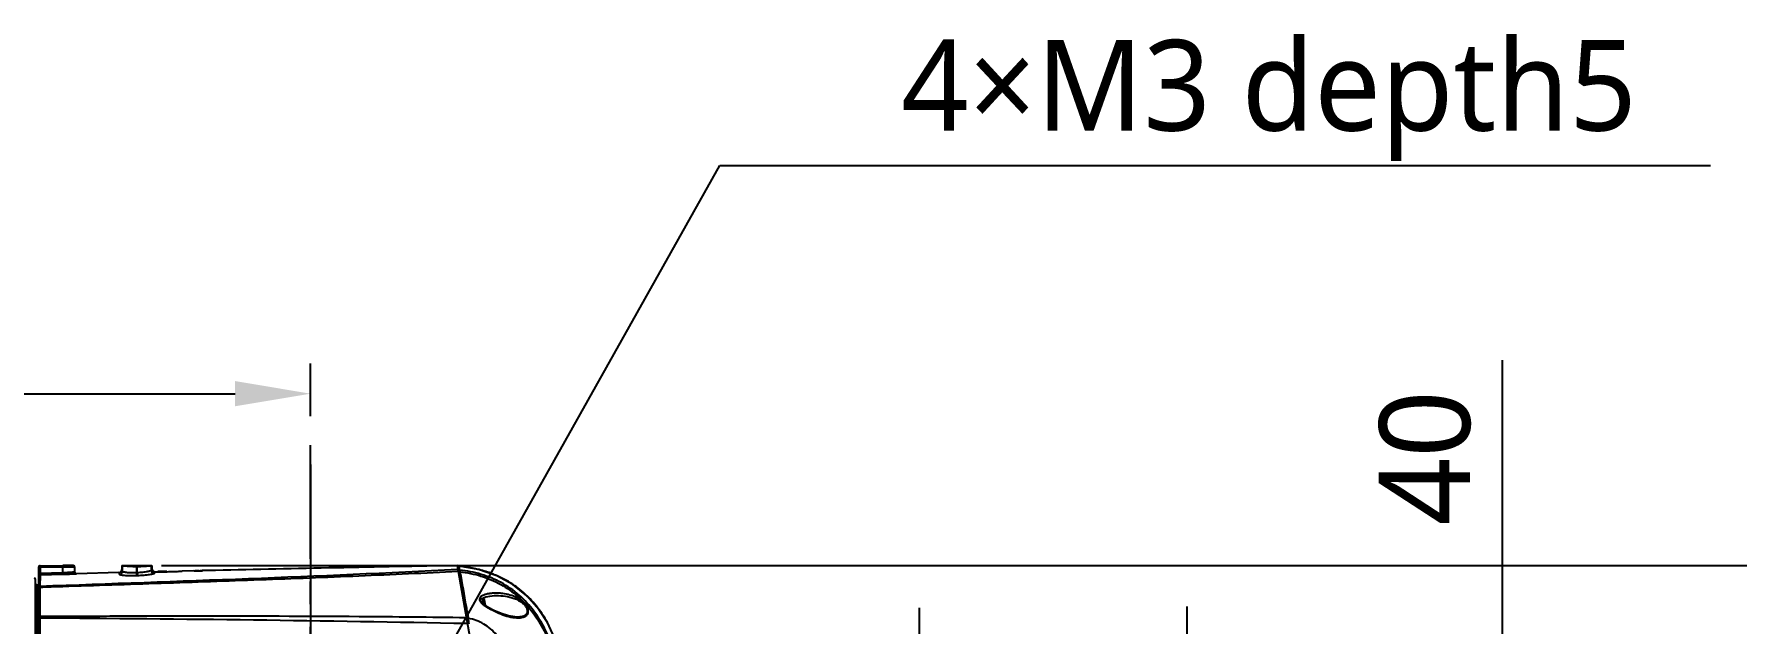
# Model space of a CAD drawing. Header units: millimetres. Extents: x 5828 to 6704, y 123 to 421.
# Drawn here: x 6416.78 to 6444.95, y 280.51 to 290.26 of the extents above; entities that cross this region are included whole.
import ezdxf
from ezdxf import colors
from ezdxf.entities.mleader import LeaderData, LeaderLine
from ezdxf.math import Vec2, Vec3

# ---------------------------------------------------------------- set-up
doc = ezdxf.new("R2010")
doc.units = ezdxf.units.MM
doc.linetypes.add('CENTER', pattern=[0.6, 0.375, -0.075, 0.075, -0.075])
for name, color, linetype in [('中心线', 7, 'Continuous'), ('外形图', 7, 'Continuous'), ('多重引线', 7, 'Continuous'), ('尺寸标注', 7, 'Continuous')]:
    doc.layers.add(name, color=color, linetype=linetype)
doc.styles.add('微软雅黑', font='msyh.ttc', dxfattribs={"height": 1.5})
doc.dimstyles.new('尺寸标注_1_20比例', dxfattribs={"dimtxt": 1.5, "dimasz": 1.25, "dimexe": 0.5, "dimexo": 0.4, "dimgap": 0.5, "dimtad": 1, "dimdec": 1, "dimlfac": 20, "dimdsep": 46, "dimtxsty": '微软雅黑', "dimcen": 0.09, "dimadec": 0, "dimazin": 0, "dimtp": 0.01, "dimtm": 0.01, "dimtfac": 1, "dimtdec": 1, "dimtofl": 0, "dimtmove": 0, "dimatfit": 3, "dimfxl": 1, "dimtolj": 1, "dimarcsym": 0})

# ---------------------------------------------------------------- blocks, each defined once
blk = doc.blocks.new('*D1098')
at = {"layer": 'Defpoints', "color": 0}
for p in [(6421.354, 284.317), (6421.354, 283.546), (6400.354, 283.142)]:
    blk.add_point(p, dxfattribs=at)
at = {"layer": '尺寸标注', "color": 0, "lineweight": -2}
for p, q in [((6400.354, 283.542), (6400.354, 284.817)), ((6421.354, 283.946), (6421.354, 284.817)), ((6401.604, 284.317), (6420.104, 284.317))]:
    blk.add_line(p, q, dxfattribs=at)
at = {"layer": '尺寸标注', "color": 0}
for points in [[(6401.604, 284.526), (6401.604, 284.109), (6400.354, 284.317)], [(6420.104, 284.109), (6420.104, 284.526), (6421.354, 284.317)]]:
    blk.add_solid(points, dxfattribs=at)
at = {"layer": '尺寸标注', "color": 0, "insert": (6410.854, 285.592), "char_height": 1.5, "attachment_point": 5, "style": '微软雅黑'}
blk.add_mtext('\\A1;420', dxfattribs=at)
blk = doc.blocks.new('*D1101')
at = {"layer": 'Defpoints', "color": 0}
for p in [(6429.956, 278.775), (6429.956, 276.775), (6441.068, 276.775)]:
    blk.add_point(p, dxfattribs=at)
at = {"layer": '尺寸标注', "color": 0, "lineweight": -2}
for p, q in [((6441.068, 280.025), (6441.068, 284.87)), ((6430.356, 278.775), (6441.568, 278.775)), ((6430.356, 276.775), (6441.568, 276.775)), ((6441.068, 275.525), (6441.068, 274.275))]:
    blk.add_line(p, q, dxfattribs=at)
at = {"layer": '尺寸标注', "color": 0}
for points in [[(6440.859, 280.025), (6441.276, 280.025), (6441.068, 278.775)], [(6441.276, 275.525), (6440.859, 275.525), (6441.068, 276.775)]]:
    blk.add_solid(points, dxfattribs=at)
at = {"layer": '尺寸标注', "color": 0, "insert": (6439.793, 283.258), "char_height": 1.5, "attachment_point": 5, "rotation": 90, "style": '微软雅黑'}
blk.add_mtext('\\A1;40', dxfattribs=at)
blk = doc.blocks.new('*D1135')
at = {"layer": 'Defpoints', "color": 0}
for p in [(6418.486, 281.475), (6430.504, 234.025), (6446.368, 234.025)]:
    blk.add_point(p, dxfattribs=at)
at = {"layer": '尺寸标注', "color": 0, "lineweight": -2}
for p, q in [((6418.886, 281.475), (6446.868, 281.475)), ((6446.368, 280.225), (6446.368, 235.275)), ((6430.904, 234.025), (6446.868, 234.025))]:
    blk.add_line(p, q, dxfattribs=at)
at = {"layer": '尺寸标注', "color": 0}
for points in [[(6446.576, 280.225), (6446.159, 280.225), (6446.368, 281.475)], [(6446.159, 235.275), (6446.576, 235.275), (6446.368, 234.025)]]:
    blk.add_solid(points, dxfattribs=at)
at = {"layer": '尺寸标注', "color": 0, "insert": (6445.092, 257.726), "char_height": 1.5, "attachment_point": 5, "rotation": 90, "style": '微软雅黑'}
blk.add_mtext('\\A1;949', dxfattribs=at)
blk = doc.blocks.new('*D1137')
at = {"layer": 'Defpoints', "color": 0}
for p in [(6421.354, 283.546), (6420.079, 278.275), (6421.354, 272.021)]:
    blk.add_point(p, dxfattribs=at)
at = {"layer": '尺寸标注', "color": 0, "lineweight": -2}
for p, q in [((6421.354, 283.146), (6421.354, 271.521)), ((6420.079, 277.875), (6420.079, 271.521)), ((6418.829, 272.021), (6412.122, 272.021)), ((6422.604, 272.021), (6423.854, 272.021))]:
    blk.add_line(p, q, dxfattribs=at)
at = {"layer": '尺寸标注', "color": 0}
for points in [[(6418.829, 271.813), (6418.829, 272.229), (6420.079, 272.021)], [(6422.604, 272.229), (6422.604, 271.813), (6421.354, 272.021)]]:
    blk.add_solid(points, dxfattribs=at)
at = {"layer": '尺寸标注', "color": 0, "insert": (6414.476, 273.297), "char_height": 1.5, "attachment_point": 5, "style": '微软雅黑'}
blk.add_mtext('\\A1;25.5', dxfattribs=at)
blk = doc.blocks.new('*D1138')
at = {"layer": 'Defpoints', "color": 0}
for p in [(6422.629, 278.3), (6429.956, 276.775), (6435.852, 276.775)]:
    blk.add_point(p, dxfattribs=at)
at = {"layer": '尺寸标注', "color": 0, "lineweight": -2}
for p, q in [((6435.852, 279.55), (6435.852, 280.8)), ((6423.029, 278.3), (6436.352, 278.3)), ((6430.356, 276.775), (6436.352, 276.775)), ((6435.852, 275.525), (6435.852, 268.964))]:
    blk.add_line(p, q, dxfattribs=at)
at = {"layer": '尺寸标注', "color": 0}
for points in [[(6435.644, 279.55), (6436.061, 279.55), (6435.852, 278.3)], [(6436.061, 275.525), (6435.644, 275.525), (6435.852, 276.775)]]:
    blk.add_solid(points, dxfattribs=at)
at = {"layer": '尺寸标注', "color": 0, "insert": (6434.577, 271.307), "char_height": 1.5, "attachment_point": 5, "rotation": 90, "style": '微软雅黑'}
blk.add_mtext('\\A1;30.5', dxfattribs=at)
blk = doc.blocks.new('*D1139')
at = {"layer": 'Defpoints', "color": 0}
for p in [(6420.079, 278.275), (6429.956, 276.775), (6431.426, 276.775)]:
    blk.add_point(p, dxfattribs=at)
at = {"layer": '尺寸标注', "color": 0, "lineweight": -2}
for p, q in [((6431.426, 279.525), (6431.426, 280.775)), ((6420.479, 278.275), (6431.926, 278.275)), ((6430.356, 276.775), (6431.926, 276.775)), ((6431.426, 275.525), (6431.426, 271.173))]:
    blk.add_line(p, q, dxfattribs=at)
at = {"layer": '尺寸标注', "color": 0}
for points in [[(6431.218, 279.525), (6431.635, 279.525), (6431.426, 278.275)], [(6431.635, 275.525), (6431.218, 275.525), (6431.426, 276.775)]]:
    blk.add_solid(points, dxfattribs=at)
at = {"layer": '尺寸标注', "color": 0, "insert": (6430.151, 272.724), "char_height": 1.5, "attachment_point": 5, "rotation": 90, "style": '微软雅黑'}
blk.add_mtext('\\A1;30', dxfattribs=at)

msp = doc.modelspace()

# ---------------------------------------------------------------- linework, layer by layer
at = {"layer": '中心线', "linetype": 'CENTER', "ltscale": 5}
msp.add_line((6421.3543, 248.5891), (6421.3543, 283.5458), dxfattribs=at)
at = {"layer": '外形图', "color": 7, "linetype": 'Continuous'}
for p, q in [((6416.8543, 281.4472), (6416.8543, 276.2377)), ((6417.2543, 281.4472), (6416.8543, 281.4472)), ((6416.8793, 281.4722), (6416.8793, 281.3453)), ((6416.8793, 281.4722), (6417.2543, 281.4722)), ((6417.2543, 281.4736), (6417.2543, 281.4753)), ((6417.4293, 281.4753), (6417.2543, 281.4753)), ((6417.2543, 281.3555), (6417.2543, 281.4722)), ((6417.4543, 281.4503), (6417.454, 281.454)), ((6417.4543, 281.3664), (6417.4543, 281.4503)), ((6418.2293, 281.4753), (6418.2293, 281.4088)), ((6418.2293, 281.4753), (6418.2397, 281.4649)), ((6418.2293, 281.4753), (6418.7293, 281.4753)), ((6418.2397, 281.4649), (6418.2397, 281.3792)), ((6418.413, 281.4619), (6418.3911, 281.462)), ((6418.4722, 281.4753), (6418.4722, 281.3555)), ((6418.4864, 281.4618), (6418.4722, 281.4618)), ((6418.4864, 281.356), (6418.4864, 281.4753)), ((6418.5675, 281.462), (6418.5457, 281.4619)), ((6418.7189, 281.4649), (6418.7293, 281.4753)), ((6418.7189, 281.4649), (6418.7189, 281.3963)), ((6418.7293, 281.4753), (6418.7293, 281.4232)), ((6423.7762, 281.4753), (6425.2045, 273.3749)), ((6423.8103, 281.4648), (6423.8103, 281.4648)), ((6423.8218, 281.3992), (6423.8103, 281.4648)), ((6416.8043, 276.3077), (6416.8043, 281.2429)), ((6416.8288, 281.1499), (6416.8288, 276.4007)), ((6416.8543, 281.1494), (6416.8288, 281.1499)), ((6416.8786, 281.3203), (6416.8774, 281.1305)), ((6416.8786, 281.3203), (6417.255, 281.3305)), ((6417.2543, 281.3555), (6416.8793, 281.3453)), ((6417.2543, 281.3555), (6417.255, 281.3305)), ((6418.1805, 281.3588), (6417.4799, 281.3414)), ((6418.4864, 281.356), (6418.4722, 281.3555)), ((6418.4722, 281.3555), (6418.474, 281.306)), ((6418.4882, 281.3065), (6418.474, 281.306)), ((6418.4864, 281.356), (6418.4882, 281.3065)), ((6418.7793, 281.3732), (6418.8022, 281.373)), ((6418.8246, 281.3728), (6418.8286, 281.3728)), ((6418.9743, 281.3753), (6418.8527, 281.3753)), ((6418.9742, 281.3741), (6418.9816, 281.3742)), ((6419.0344, 281.3755), (6419.0429, 281.3758)), ((6419.1024, 281.3778), (6419.1043, 281.3778)), ((6419.1543, 281.3799), (6419.1558, 281.38)), ((6419.1946, 281.3818), (6419.2293, 281.3837)), ((6419.4254, 281.3881), (6419.2293, 281.3836)), ((6419.4256, 281.3881), (6419.4256, 281.3881)), ((6419.4256, 281.3881), (6419.4281, 281.3881)), ((6419.4281, 281.3881), (6419.4293, 281.3881)), ((6419.4293, 281.3881), (6419.4341, 281.3881)), ((6419.4341, 281.3881), (6419.4366, 281.3881)), ((6419.4463, 281.3882), (6419.4414, 281.3882)), ((6419.4475, 281.3883), (6419.4512, 281.3883)), ((6419.4512, 281.3883), (6419.4657, 281.3886)), ((6419.4536, 281.3886), (6419.4512, 281.3886)), ((6419.4657, 281.3888), (6419.4584, 281.3887)), ((6419.4657, 281.3886), (6419.484, 281.389)), ((6419.4694, 281.3889), (6419.4657, 281.3888)), ((6419.5131, 281.3898), (6419.4694, 281.3889)), ((6419.484, 281.389), (6419.5314, 281.3901)), ((6419.5314, 281.3901), (6419.5459, 281.3905)), ((6419.5472, 281.3908), (6419.5459, 281.3907)), ((6419.5496, 281.3909), (6419.5472, 281.3908)), ((6419.569, 281.3913), (6419.5703, 281.3913)), ((6419.5703, 281.3913), (6419.5715, 281.3914)), ((6419.6006, 281.3921), (6419.5713, 281.3914)), ((6419.5715, 281.3914), (6419.5715, 281.3914)), ((6419.6225, 281.3921), (6419.6006, 281.3916)), ((6419.6517, 281.3932), (6419.6225, 281.3926)), ((6419.6736, 281.3932), (6419.6517, 281.3928)), ((6419.7829, 281.3957), (6419.6736, 281.3932)), ((6424.7017, 281.1614), (6424.4374, 281.3063)), ((6424.9334, 280.9752), (6424.7017, 281.1614)), ((6416.8763, 281.1193), (6416.8759, 280.6316)), ((6424.2034, 280.924), (6424.1773, 280.9194)), ((6424.2193, 280.8338), (6424.2034, 280.924)), ((6424.2484, 280.8125), (6424.2323, 280.9038)), ((6424.2851, 280.9647), (6424.2852, 280.9647)), ((6425.1365, 280.7439), (6424.9334, 280.9752)), ((6423.9597, 280.6178), (6423.9624, 280.6025)), ((6423.9624, 280.6025), (6423.9627, 280.6013)), ((6424.3036, 280.7775), (6424.2739, 280.7954)), ((6424.8218, 280.6267), (6424.8217, 280.6267)), ((6425.2703, 280.5367), (6425.1365, 280.7439)), ((6425.4164, 280.2222), (6425.2703, 280.5367))]:
    msp.add_line(p, q, dxfattribs=at)
for points in [[(6424.4374, 281.3063), (6424.1324, 281.4098), (6423.8102, 281.4648)], [(6424.2739, 280.7954), (6424.233, 280.8229), (6424.2017, 280.8478), (6424.18, 280.87), (6424.1685, 280.8885), (6424.166, 280.9014), (6424.1708, 280.9133), (6424.187, 280.9285)], [(6424.187, 280.9285), (6424.2146, 280.9435), (6424.2505, 280.9563), (6424.2851, 280.9647)], [(6424.8218, 280.6267), (6424.8016, 280.6245), (6424.7315, 280.6255), (6424.6297, 280.6429), (6424.5062, 280.6813), (6424.3855, 280.7337), (6424.3036, 280.7775)]]:
    msp.add_lwpolyline(points, dxfattribs=at)
for centre, radius, start, end in [((6416.8793, 281.4472), 0.025, 89.99564, 179.99564), ((6417.4291, 281.4502), 0.0252, 8.44772, 22.47094), ((6418.1793, 281.4088), 0.05, 271.38034, 359.99921), ((6418.2898, 281.4649), 0.0501, 167.98796, 179.96918), ((6418.4721, 298.1415), 16.6798, 269.79679, 270.00006), ((6418.4869, 297.8501), 16.3884, 269.99815, 270.20551), ((6418.6687, 281.4649), 0.0501, 0.03093, 12.01193), ((6418.7793, 281.4232), 0.05, 180.01278, 269.99877), ((6438.2053, -547.5721), 829.1729, 90.9971024, 91.2730892), ((6423.8078, 281.4399), 0.025, 84.27839, 163.5337), ((6416.7793, 281.2429), 0.025, 0, 89), ((6416.8293, 281.1749), 0.025, 180, 269), ((6416.8765, 281.2971), 0.0223, 150.17621, 153.72889), ((6417.1145, 286.5446), 5.2159, 271.54338, 273.20138), ((6417.4793, 281.3664), 0.025, 180.00026, 271.45073), ((6418.8426, 287.1001), 5.7272, 269.58094, 269.82016), ((6418.8463, 287.7181), 6.3453, 269.84106, 270.19885), ((6418.8455, 287.7115), 6.3387, 270.2058, 270.52363), ((6418.8429, 288.0408), 6.668, 270.51991, 270.67795), ((6418.8409, 288.2069), 6.8341, 270.67876, 271.11767), ((6418.8386, 288.2918), 6.919, 271.18394, 271.62179), ((6418.829, 288.6196), 7.247, 271.69124, 272.16225), ((6418.8214, 288.8229), 7.4504, 272.17608, 272.56024), ((6418.8188, 288.8793), 7.5069, 272.57311, 272.86976), ((6419.4509, 280.9373), 0.4513, 89.96724, 90.43014), ((6419.4408, 282.9673), 1.5787, 270.46393, 270.64042), ((6419.5519, 281.3433), 0.0475, 91.32286, 92.77596), ((6423.8194, 281.3743), 0.025, 84.29589, 164.30288), ((6551.6326, 303.8645), 129.772, 189.981031, 190.237055), ((6423.7299, 279.6996), 1.7556, 63.28808, 66.5384), ((6423.7492, 279.7368), 1.7137, 56.82815, 63.30572), ((6423.7584, 279.7511), 1.6967, 52.93721, 56.82327), ((6424.2077, 280.8994), 0.025, 10, 100), ((6423.7471, 279.7368), 1.715, 47.13455, 52.92305), ((6423.7238, 279.7116), 1.7493, 42.79071, 47.13643), ((6423.6707, 279.6629), 1.8213, 37.51525, 42.78146), ((6413.9283, -224.2258), 504.8403, 88.863048, 89.665537), ((6419.9404, 280.0092), 4.0656, 7.01368, 8.37311), ((6424.7938, 280.9321), 0.3208, 275.11584, 276.29343)]:
    msp.add_arc(centre, radius, start, end, dxfattribs=at)
msp.add_ellipse((6416.8793, 281.4485), major_axis=(0, 0.025), ratio=0.9998477, start_param=0, end_param=1.5707963, dxfattribs=at)
for points, knots in [([(6423.7879, 281.4085), (6422.6343, 281.3492), (6420.3309, 281.2512), (6418.0268, 281.1717), (6416.8774, 281.1304)], [0, 0, 0, 0, 0.5010758, 1, 1, 1, 1]), ([(6417.4293, 281.4753), (6417.4293, 281.475), (6417.4275, 281.475), (6417.4257, 281.4746), (6417.4212, 281.4744), (6417.4156, 281.4741), (6417.4082, 281.4738), (6417.3956, 281.4735), (6417.3766, 281.4731), (6417.3504, 281.4727), (6417.3205, 281.4724), (6417.288, 281.4723), (6417.2657, 281.4722), (6417.2543, 281.4722)], [0, 0, 0, 0, 0.0049032, 0.0191968, 0.0428957, 0.0758519, 0.1177255, 0.1680911, 0.2924144, 0.4439288, 0.6168887, 0.8048664, 1, 1, 1, 1]), ([(6417.4275, 281.4488), (6417.4169, 281.4485), (6417.3592, 281.4475), (6417.3014, 281.4472), (6417.2543, 281.4472)], [0, 0, 0, 0, 0.1835473, 1, 1, 1, 1]), ([(6417.4475, 281.4495), (6417.4462, 281.4494), (6417.4395, 281.4491), (6417.4329, 281.4489), (6417.4275, 281.4488)], [0, 0, 0, 0, 0.1902722, 1, 1, 1, 1]), ([(6417.4543, 281.4503), (6417.4543, 281.4501), (6417.4534, 281.4501), (6417.4524, 281.4498), (6417.4501, 281.4497), (6417.4485, 281.4496), (6417.4475, 281.4495)], [0, 0, 0, 0, 0.068704, 0.2572718, 0.5678962, 1, 1, 1, 1]), ([(6418.2397, 281.3792), (6418.2384, 281.3867), (6418.2364, 281.3964), (6418.2329, 281.4061), (6418.2304, 281.4088), (6418.2293, 281.4088)], [0, 0, 0, 0, 0.7093522, 0.9005149, 1, 1, 1, 1]), ([(6418.2484, 281.4641), (6418.2463, 281.4642), (6418.2436, 281.4643), (6418.2408, 281.4647), (6418.2399, 281.4647), (6418.2397, 281.4649)], [0, 0, 0, 0, 0.7158879, 0.9119547, 1, 1, 1, 1]), ([(6418.3911, 281.462), (6418.3611, 281.4621), (6418.3136, 281.4626), (6418.266, 281.4632), (6418.2484, 281.4641)], [0, 0, 0, 0, 0.6296043, 1, 1, 1, 1]), ([(6418.7102, 281.4641), (6418.6926, 281.4632), (6418.645, 281.4626), (6418.5975, 281.4621), (6418.5675, 281.462)], [0, 0, 0, 0, 0.3702296, 1, 1, 1, 1]), ([(6418.7189, 281.4649), (6418.7187, 281.4647), (6418.7178, 281.4647), (6418.715, 281.4643), (6418.7123, 281.4642), (6418.7102, 281.4641)], [0, 0, 0, 0, 0.0880931, 0.2841713, 1, 1, 1, 1]), ([(6418.7293, 281.4232), (6418.7282, 281.4232), (6418.7258, 281.4208), (6418.7222, 281.4119), (6418.7202, 281.4031), (6418.7189, 281.3963)], [0, 0, 0, 0, 0.1064329, 0.2993936, 1, 1, 1, 1]), ([(6424.1401, 281.4079), (6424.114, 281.4145), (6424.0053, 281.4397), (6423.8946, 281.4563), (6423.8103, 281.4648)], [0, 0, 0, 0, 0.2410604, 1, 1, 1, 1]), ([(6424.4289, 281.3101), (6424.4062, 281.3199), (6424.3121, 281.3585), (6424.2148, 281.3891), (6424.1401, 281.4079)], [0, 0, 0, 0, 0.2428843, 1, 1, 1, 1]), ([(6416.8793, 281.3453), (6416.8767, 281.3452), (6416.8715, 281.3437), (6416.8641, 281.3366), (6416.8585, 281.3257), (6416.855, 281.3117), (6416.8543, 281.3022), (6416.8543, 281.2975)], [0, 0, 0, 0, 0.1353901, 0.2647399, 0.5130828, 0.7572161, 1, 1, 1, 1]), ([(6416.8774, 281.1305), (6416.8714, 281.13), (6416.8593, 281.1248), (6416.8543, 281.1125), (6416.8543, 281.1067)], [0, 0, 0, 0, 0.5080795, 1, 1, 1, 1]), ([(6416.8571, 281.3081), (6416.8576, 281.3089), (6416.8596, 281.312), (6416.8625, 281.3147), (6416.8649, 281.3162)], [0, 0, 0, 0, 0.2234187, 1, 1, 1, 1]), ([(6416.8649, 281.3162), (6416.8658, 281.3168), (6416.8699, 281.3191), (6416.8748, 281.3202), (6416.8786, 281.3203)], [0, 0, 0, 0, 0.207033, 1, 1, 1, 1]), ([(6416.8774, 281.1305), (6416.8773, 281.1297), (6416.8771, 281.126), (6416.8769, 281.1223), (6416.8768, 281.1193)], [0, 0, 0, 0, 0.2087919, 1, 1, 1, 1]), ([(6416.8793, 281.3453), (6416.8793, 281.3423), (6416.8792, 281.3365), (6416.8792, 281.3289), (6416.8787, 281.3238), (6416.879, 281.321), (6416.8786, 281.3203)], [0, 0, 0, 0, 0.3705162, 0.6891732, 0.9089757, 1, 1, 1, 1]), ([(6417.2538, 281.1315), (6417.7969, 281.1492), (6418.8846, 281.1849), (6420.5179, 281.2412), (6422.1545, 281.3048), (6423.2464, 281.3544), (6423.7928, 281.3812)], [0, 0, 0, 0, 0.2491192, 0.4989011, 0.7492359, 1, 1, 1, 1]), ([(6417.4543, 281.3664), (6417.453, 281.3664), (6417.4479, 281.3657), (6417.4367, 281.3652), (6417.4185, 281.3637), (6417.3939, 281.3621), (6417.364, 281.3602), (6417.3169, 281.3577), (6417.2798, 281.3563), (6417.2543, 281.3555)], [0, 0, 0, 0, 0.0192651, 0.0762124, 0.1686775, 0.2931884, 0.4447083, 0.6175123, 1, 1, 1, 1]), ([(6417.4058, 281.3368), (6417.4162, 281.3374), (6417.4345, 281.3384), (6417.4574, 281.3399), (6417.4717, 281.3408), (6417.4782, 281.3414), (6417.4799, 281.3414)], [0, 0, 0, 0, 0.4214823, 0.739282, 0.9296221, 1, 1, 1, 1]), ([(6418.1805, 281.3588), (6418.1816, 281.3588), (6418.1841, 281.3562), (6418.1877, 281.3465), (6418.1898, 281.3368), (6418.1912, 281.3294)], [0, 0, 0, 0, 0.0996285, 0.2912651, 1, 1, 1, 1]), ([(6418.2397, 281.3792), (6418.2397, 281.3667), (6418.2294, 281.3408), (6418.2037, 281.3298), (6418.1912, 281.3294)], [0, 0, 0, 0, 0.4990475, 1, 1, 1, 1]), ([(6418.474, 281.306), (6418.4383, 281.3047), (6418.3865, 281.3041), (6418.3205, 281.3063), (6418.2784, 281.3092), (6418.2435, 281.3131), (6418.2173, 281.3176), (6418.2011, 281.322), (6418.1935, 281.326), (6418.1914, 281.3284), (6418.1912, 281.3294)], [0, 0, 0, 0, 0.3730576, 0.5420634, 0.6911099, 0.8149607, 0.9090217, 0.9702441, 0.9885447, 1, 1, 1, 1]), ([(6418.4722, 281.3555), (6418.4427, 281.3542), (6418.3999, 281.3536), (6418.3455, 281.3559), (6418.3108, 281.3589), (6418.2823, 281.3627), (6418.2605, 281.3675), (6418.2471, 281.3718), (6418.2401, 281.3767), (6418.2397, 281.3792)], [0, 0, 0, 0, 0.3729499, 0.541649, 0.6901853, 0.8132385, 0.906763, 0.9684242, 1, 1, 1, 1]), ([(6418.7189, 281.3963), (6418.7187, 281.3953), (6418.7171, 281.3932), (6418.7109, 281.3891), (6418.6977, 281.3842), (6418.6762, 281.3785), (6418.6476, 281.3727), (6418.6131, 281.3672), (6418.5587, 281.3605), (6418.5159, 281.3573), (6418.4864, 281.356)], [0, 0, 0, 0, 0.0123349, 0.0314167, 0.0936124, 0.1878384, 0.3113545, 0.4600166, 0.6284431, 1, 1, 1, 1]), ([(6418.7703, 281.3465), (6418.7701, 281.3455), (6418.768, 281.3433), (6418.7605, 281.3393), (6418.7444, 281.3345), (6418.7183, 281.3288), (6418.6835, 281.323), (6418.6415, 281.3176), (6418.5756, 281.3109), (6418.5238, 281.3078), (6418.4882, 281.3065)], [0, 0, 0, 0, 0.0107928, 0.0288622, 0.0901704, 0.1844619, 0.3085422, 0.4580288, 0.6272733, 1, 1, 1, 1]), ([(6418.7189, 281.3963), (6418.7189, 281.3834), (6418.73, 281.3564), (6418.7573, 281.3462), (6418.7703, 281.3465)], [0, 0, 0, 0, 0.4991876, 1, 1, 1, 1]), ([(6418.7703, 281.3464), (6418.7715, 281.353), (6418.7733, 281.3616), (6418.7769, 281.3704), (6418.7791, 281.373), (6418.7801, 281.3732)], [0, 0, 0, 0, 0.6912062, 0.8883601, 1, 1, 1, 1]), ([(6419.5496, 281.3907), (6419.5514, 281.3908), (6419.5551, 281.3906), (6419.5587, 281.3909), (6419.5605, 281.391)], [0, 0, 0, 0, 0.4998716, 1, 1, 1, 1]), ([(6419.7379, 281.3946), (6419.7271, 281.3947), (6419.7057, 281.395), (6419.6843, 281.3937), (6419.6736, 281.3935)], [0, 0, 0, 0, 0.4999866, 1, 1, 1, 1]), ([(6423.8137, 281.37), (6423.812, 281.3693), (6423.8061, 281.3662), (6423.8012, 281.3608), (6423.7995, 281.3562)], [0, 0, 0, 0, 0.2729053, 1, 1, 1, 1]), ([(6425.5149, 279.3749), (6425.5044, 279.4948), (6425.4718, 279.7336), (6425.3816, 280.0839), (6425.2449, 280.419), (6425.0565, 280.7284), (6424.8121, 280.9966), (6424.5143, 281.2046), (6424.1784, 281.3412), (6423.9412, 281.3867), (6423.8218, 281.3992)], [0, 0, 0, 0, 0.1251629, 0.2503101, 0.3754149, 0.5004492, 0.6253925, 0.7502825, 0.875114, 1, 1, 1, 1]), ([(6423.8218, 281.3992), (6423.8218, 281.3964), (6423.8231, 281.3874), (6423.8239, 281.3784), (6423.8247, 281.3721)], [0, 0, 0, 0, 0.3063906, 1, 1, 1, 1]), ([(6423.8248, 281.3721), (6423.9422, 281.3593), (6424.1756, 281.3133), (6424.505, 281.1753), (6424.7969, 280.9688), (6425.0382, 280.705), (6425.226, 280.4011), (6425.4095, 279.9628), (6425.4799, 279.6102), (6425.5027, 279.3745)], [0, 0, 0, 0, 0.1248358, 0.2495849, 0.3744642, 0.4995025, 0.6246809, 0.7499181, 1, 1, 1, 1]), ([(6416.8768, 281.1193), (6416.8725, 281.1189), (6416.8642, 281.1163), (6416.8581, 281.1098), (6416.8563, 281.1062)], [0, 0, 0, 0, 0.5151, 1, 1, 1, 1]), ([(6424.8729, 280.8702), (6424.8413, 280.8991), (6424.7703, 280.9461), (6424.6541, 280.9905), (6424.5551, 281.0108), (6424.4769, 281.0184), (6424.4192, 281.02), (6424.3625, 281.0177), (6424.3073, 281.0113), (6424.2546, 281.0003), (6424.2132, 280.9863), (6424.1837, 280.9707), (6424.1649, 280.9567), (6424.1506, 280.939), (6424.1451, 280.9162), (6424.1521, 280.8922), (6424.1734, 280.8615), (6424.1959, 280.8423), (6424.2118, 280.8299)], [0, 0, 0, 0, 0.1411394, 0.2771648, 0.4087382, 0.4731379, 0.5366089, 0.599057, 0.6602545, 0.7197701, 0.7767208, 0.8037781, 0.8294878, 0.853724, 0.8774813, 0.903593, 0.9334215, 1, 1, 1, 1]), ([(6424.2852, 280.9647), (6424.3319, 280.9743), (6424.4293, 280.9831), (6424.5776, 280.9736), (6424.7263, 280.9377), (6424.8197, 280.8891), (6424.8598, 280.8558)], [0, 0, 0, 0, 0.238488, 0.4856704, 0.7395905, 1, 1, 1, 1]), ([(6424.8598, 280.8558), (6424.8729, 280.845), (6424.897, 280.8218), (6424.9248, 280.7823), (6424.9399, 280.7408), (6424.9385, 280.7011), (6424.9207, 280.6694), (6424.8928, 280.6478), (6424.859, 280.6339), (6424.8345, 280.6286), (6424.8218, 280.6267)], [0, 0, 0, 0, 0.1575207, 0.3081829, 0.4435175, 0.5594849, 0.664122, 0.7691288, 0.8806168, 1, 1, 1, 1]), ([(6424.8289, 280.6132), (6424.8426, 280.6147), (6424.8689, 280.6194), (6424.9054, 280.6334), (6424.9358, 280.6567), (6424.9552, 280.6917), (6424.9573, 280.7361), (6424.942, 280.7836), (6424.9128, 280.8297), (6424.8869, 280.8572), (6424.8729, 280.8702)], [0, 0, 0, 0, 0.1150958, 0.2225545, 0.3246808, 0.4286629, 0.5467174, 0.6857012, 0.840015, 1, 1, 1, 1]), ([(6424.8729, 280.8702), (6424.872, 280.8693), (6424.8677, 280.8645), (6424.8634, 280.8597), (6424.8598, 280.8558)], [0, 0, 0, 0, 0.1926859, 1, 1, 1, 1]), ([(6416.8759, 280.6316), (6416.8704, 280.6311), (6416.8604, 280.6282), (6416.8543, 280.6185), (6416.8543, 280.6141)], [0, 0, 0, 0, 0.5571092, 1, 1, 1, 1]), ([(6416.8614, 280.6021), (6416.8604, 280.6015), (6416.857, 280.5994), (6416.8543, 280.5955), (6416.8543, 280.5927)], [0, 0, 0, 0, 0.3020071, 1, 1, 1, 1]), ([(6416.8753, 280.6059), (6416.874, 280.6058), (6416.8692, 280.6052), (6416.8645, 280.6038), (6416.8614, 280.6021)], [0, 0, 0, 0, 0.267863, 1, 1, 1, 1]), ([(6416.8763, 280.6316), (6416.8761, 280.6296), (6416.8754, 280.6211), (6416.8754, 280.6125), (6416.8753, 280.6059)], [0, 0, 0, 0, 0.2344338, 1, 1, 1, 1]), ([(6416.8753, 280.6059), (6416.8754, 280.4641), (6416.8761, 279.8539), (6416.8764, 279.2437), (6416.8765, 278.7753)], [0, 0, 0, 0, 0.2323789, 1, 1, 1, 1]), ([(6423.9285, 280.6116), (6423.3378, 280.6194), (6420.987, 280.6425), (6418.6361, 280.6401), (6416.8759, 280.6316)], [0, 0, 0, 0, 0.2512622, 1, 1, 1, 1]), ([(6423.9265, 280.8012), (6423.9292, 280.7862), (6423.9402, 280.7251), (6423.9513, 280.6639), (6423.9597, 280.6178)], [0, 0, 0, 0, 0.2456801, 1, 1, 1, 1]), ([(6423.9511, 280.5996), (6423.9493, 280.599), (6423.9431, 280.5965), (6423.9374, 280.5919), (6423.9353, 280.5877)], [0, 0, 0, 0, 0.2875891, 1, 1, 1, 1]), ([(6424.9818, 278.8033), (6424.9736, 278.8945), (6424.9497, 279.0764), (6424.8946, 279.3459), (6424.8196, 279.6107), (6424.7218, 279.868), (6424.5965, 280.1132), (6424.4631, 280.3013), (6424.3328, 280.4308), (6424.2215, 280.5124), (6424.0974, 280.5729), (6424.0079, 280.5954), (6423.9627, 280.6013)], [0, 0, 0, 0, 0.1250308, 0.2500988, 0.3751305, 0.50017, 0.6252081, 0.750181, 0.8127421, 0.8752693, 0.937719, 1, 1, 1, 1]), ([(6424.2118, 280.8299), (6424.2256, 280.8192), (6424.2545, 280.7991), (6424.2848, 280.7811), (6424.2999, 280.7718)], [0, 0, 0, 0, 0.4961836, 1, 1, 1, 1]), ([(6424.2999, 280.7718), (6424.3004, 280.7726), (6424.3013, 280.774), (6424.3024, 280.7759), (6424.3032, 280.7767), (6424.3035, 280.7775), (6424.3036, 280.7775)], [0, 0, 0, 0, 0.4252425, 0.7413499, 0.9333697, 1, 1, 1, 1]), ([(6424.2999, 280.7718), (6424.3434, 280.7466), (6424.4312, 280.7015), (6424.5653, 280.649), (6424.6955, 280.6159), (6424.782, 280.6089), (6424.8224, 280.6125)], [0, 0, 0, 0, 0.2726227, 0.5348771, 0.7798116, 1, 1, 1, 1])]:
    msp.add_open_spline(points, degree=3, knots=knots, dxfattribs=at)
for points in [[(6417.447, 281.468), (6417.4424, 281.4725), (6417.4357, 281.4753), (6417.4293, 281.4753)], [(6417.4524, 281.4599), (6417.4511, 281.4629), (6417.4493, 281.4657), (6417.447, 281.468)], [(6416.8543, 281.2975), (6416.8543, 281.3007), (6416.8551, 281.304), (6416.8565, 281.3069)], [(6416.8768, 281.1193), (6417.0025, 281.1234), (6417.1281, 281.1274), (6417.2538, 281.1315)], [(6418.8527, 281.3753), (6418.8435, 281.3753), (6418.8342, 281.3745), (6418.8251, 281.373)], [(6418.8807, 281.373), (6418.8714, 281.3745), (6418.8621, 281.3753), (6418.8527, 281.3753)], [(6419.4366, 281.3881), (6419.4382, 281.3882), (6419.4398, 281.3882), (6419.4414, 281.3882)], [(6419.4414, 281.3882), (6419.4435, 281.3883), (6419.4455, 281.3882), (6419.4475, 281.3883)], [(6419.5314, 281.3904), (6419.5301, 281.3903), (6419.5289, 281.3902), (6419.5277, 281.3902)], [(6419.535, 281.3904), (6419.5338, 281.3903), (6419.5326, 281.3904), (6419.5314, 281.3904)], [(6419.5387, 281.3905), (6419.5374, 281.3905), (6419.5362, 281.3904), (6419.535, 281.3904)], [(6419.5411, 281.3906), (6419.5403, 281.3906), (6419.5395, 281.3905), (6419.5387, 281.3905)], [(6419.5459, 281.3907), (6419.5443, 281.3907), (6419.5427, 281.3907), (6419.5411, 281.3906)], [(6419.5459, 281.3905), (6419.5472, 281.3905), (6419.5484, 281.3906), (6419.5496, 281.3907)], [(6419.5557, 281.3907), (6419.5541, 281.3907), (6419.5524, 281.3908), (6419.5508, 281.3907)], [(6419.5605, 281.391), (6419.5613, 281.391), (6419.5622, 281.3911), (6419.563, 281.3911)], [(6419.563, 281.3911), (6419.5646, 281.3911), (6419.5662, 281.3912), (6419.5678, 281.3912)], [(6419.5654, 281.3911), (6419.5646, 281.3911), (6419.5638, 281.3911), (6419.563, 281.3911)], [(6419.5678, 281.3912), (6419.5682, 281.3912), (6419.5686, 281.3913), (6419.569, 281.3913)], [(6419.7638, 281.3952), (6419.7551, 281.3949), (6419.7465, 281.3946), (6419.7379, 281.3946)], [(6419.7829, 281.3959), (6419.7765, 281.3958), (6419.7702, 281.3955), (6419.7638, 281.3952)], [(6423.8247, 281.3721), (6423.821, 281.3721), (6423.8172, 281.3713), (6423.8137, 281.37)], [(6416.8563, 281.1062), (6416.855, 281.1035), (6416.8543, 281.1004), (6416.8543, 281.0974)], [(6423.9627, 280.6013), (6423.9588, 280.6013), (6423.9548, 280.6007), (6423.9511, 280.5996)], [(6425.2703, 280.5367), (6425.2243, 280.6186), (6425.1726, 280.6975), (6425.1154, 280.772)]]:
    msp.add_open_spline(points, degree=3, dxfattribs=at)

# ---------------------------------------------------------------- dimensions: what is measured, and where the dimension line sits
at = {"layer": '尺寸标注'}
dim = msp.add_linear_dim(base=(6421.3543, 284.3173), p1=(6400.3543, 283.1419), p2=(6421.3543, 283.5458), dimstyle='尺寸标注_1_20比例', dxfattribs=at)
dim.commit()
dim.dimension.update_dxf_attribs({"geometry": '*D1098', "text_midpoint": (6410.8543, 285.5925)})
for base, p1, p2, picture, middle in [((6441.0678, 276.7753), (6429.9558, 278.7753), (6429.9558, 276.7753), '*D1101', (6441.0678, 283.2582)), ((6446.3676, 234.0253), (6418.4864, 281.4753), (6430.5043, 234.0253), '*D1135', (6446.3676, 257.7263)), ((6435.8525, 276.7753), (6422.6293, 278.3003), (6429.9558, 276.7753), '*D1138', (6435.8525, 271.3065))]:
    dim = msp.add_linear_dim(base=base, p1=p1, p2=p2, angle=90, dimstyle='尺寸标注_1_20比例', dxfattribs=at)
    dim.commit()
    dim.dimension.update_dxf_attribs({"geometry": picture, "text_midpoint": middle, "dimtype": 160})
dim = msp.add_linear_dim(base=(6421.3543, 272.021), p1=(6420.0793, 278.2753), p2=(6421.3543, 283.5458), dimstyle='尺寸标注_1_20比例', dxfattribs=at)
dim.commit()
dim.dimension.update_dxf_attribs({"geometry": '*D1137', "text_midpoint": (6414.476, 272.021), "dimtype": 160})
dim = msp.add_linear_dim(base=(6431.4263, 276.7753), p1=(6420.0793, 278.2753), p2=(6429.9558, 276.7753), angle=90, dimstyle='尺寸标注_1_20比例', dxfattribs=at)
dim.commit()
dim.dimension.update_dxf_attribs({"geometry": '*D1139', "text_midpoint": (6430.1512, 272.7241)})

# ---------------------------------------------------------------- leaders
at = {"layer": '多重引线'}
ml = msp.add_multileader_mtext('Standard', dxfattribs=at)
ml.set_content('{\\C256;4×M3 depth5}', style='微软雅黑')
ml.set_leader_properties()
ml.build(insert=Vec2(0, 0))
ml.multileader.update_dxf_attribs({"text_left_attachment_type": 5, "text_right_attachment_type": 5, "dogleg_length": 1, "arrow_head_size": 1.25})
ctx = ml.context
ctx.base_point, ctx.char_height, ctx.arrow_head_size, ctx.plane_origin = Vec3(6429.1223, 288.0883), 1.5, 1.25, Vec3(6422.6293, 278.3003)
ctx.left_attachment, ctx.right_attachment = 5, 5
notes = []
notes.append((ctx, [(0, (1, 1, 0), (6428.1223, 288.0883), (1, 0), 1, [(0, [(6422.6293, 278.3003)], 0, [])])]))
ctx.mtext.insert, ctx.mtext.flow_direction = Vec3(6431.1223, 290.1664), 5
for ctx, leaders in notes:
    for number, flags, end, landing, length, lines in leaders:
        leader = LeaderData()
        leader.index, (leader.has_last_leader_line, leader.has_dogleg_vector, leader.attachment_direction) = number, flags
        leader.last_leader_point, leader.dogleg_vector, leader.dogleg_length = Vec3(end), Vec3(landing), length
        for number, points, colour, breaks in lines:
            line = LeaderLine()
            line.index, line.vertices, line.color, line.breaks = number, Vec3.list(points), colors.encode_raw_color(colour), breaks
            leader.lines.append(line)
        ctx.leaders.append(leader)

doc.saveas('drawing.dxf')
